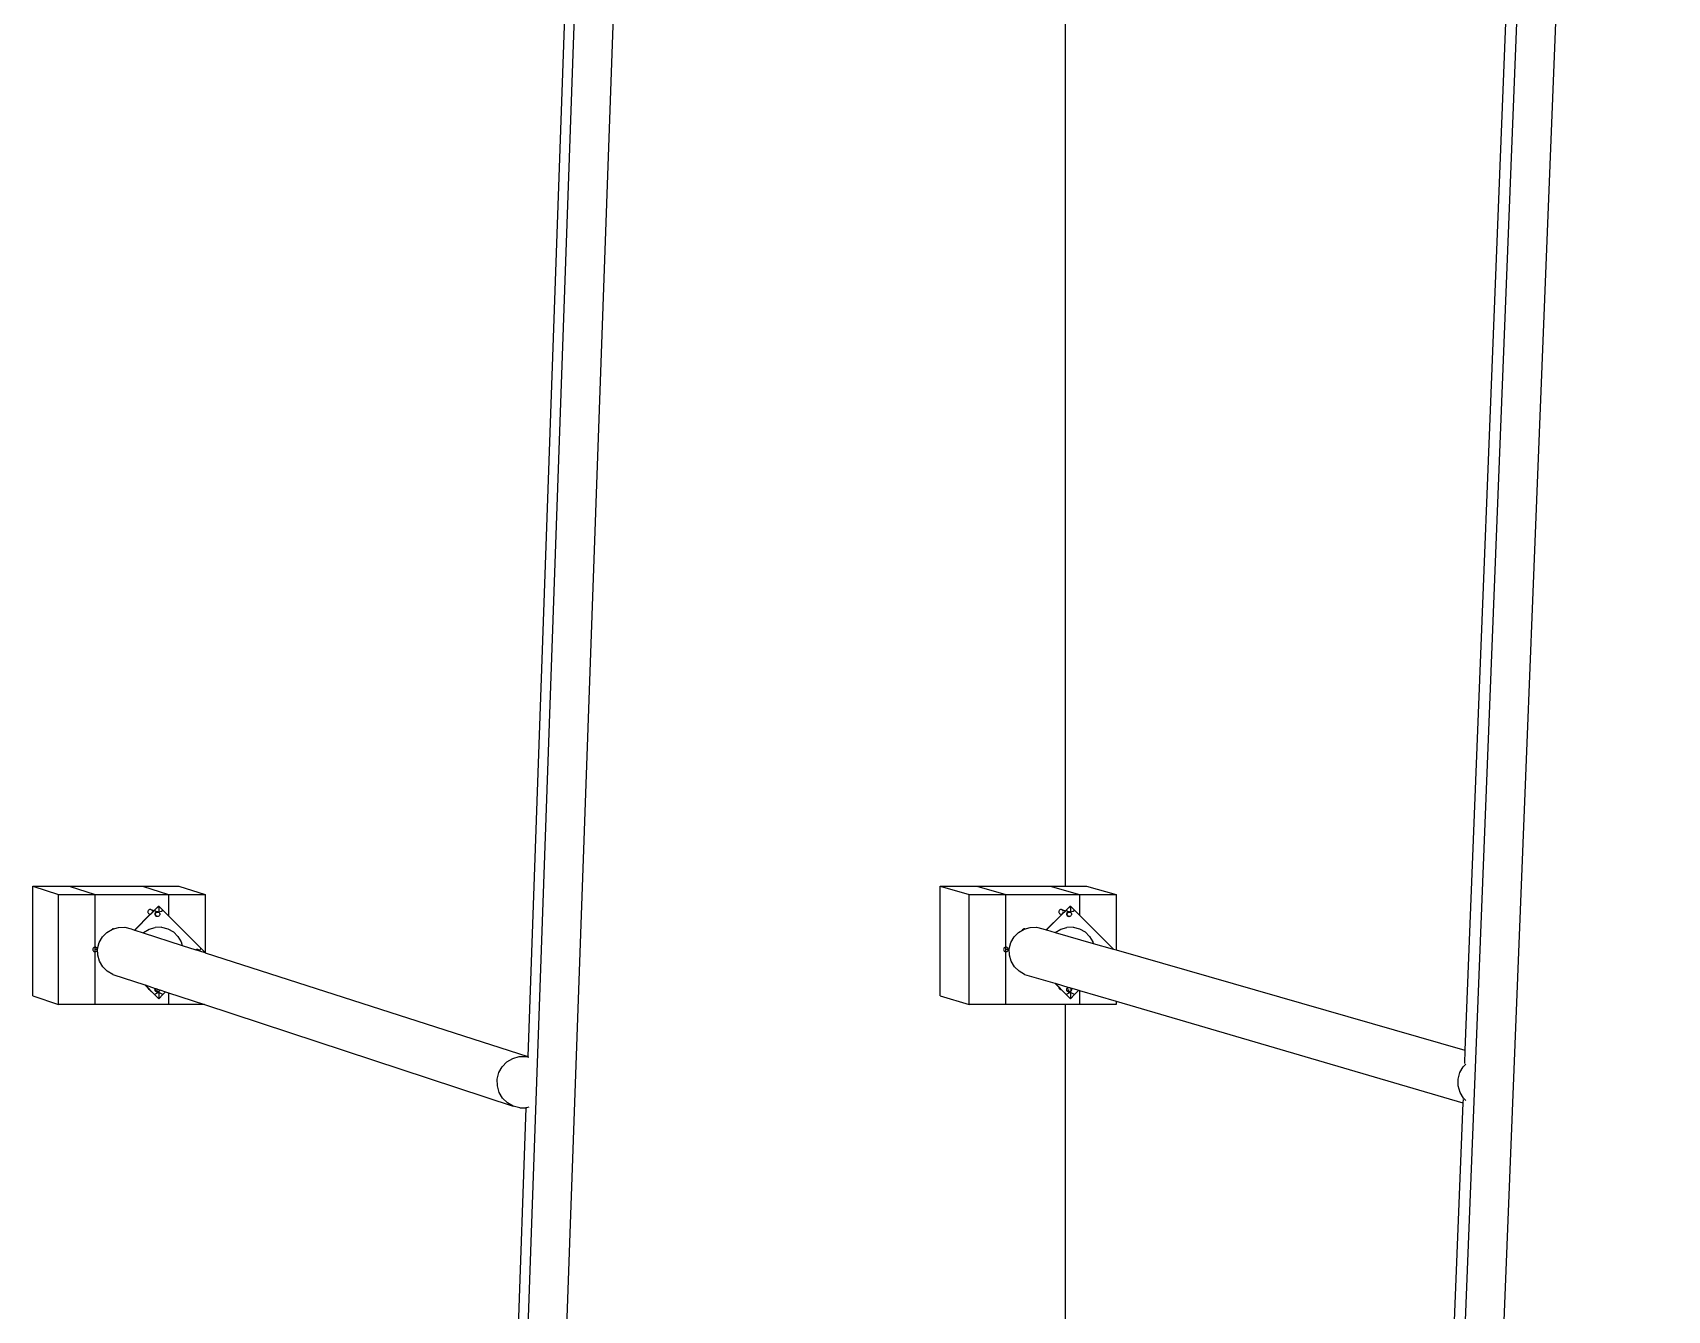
# Model space of a CAD drawing. Extents: x -1616 to 1629, y -1713 to 1708.
# Drawn here: x 1332.1 to 1629.2, y -504 to -271.9 of the extents above; entities that cross this region are included whole.
import ezdxf

# ---------------------------------------------------------------- set-up
doc = ezdxf.new("R2010")
doc.units = 0
doc.header["$MEASUREMENT"] = 0
doc.layers.get('0').update_dxf_attribs({"linetype": 'CONTINUOUS'})

msp = doc.modelspace()

# ---------------------------------------------------------------- linework, layer by layer
for p, q in [((1387.59, -1485.48), (1448.56, 240.58)), ((1553.74, -1485.48), (1622.01, 240.58)), ((1577.43, -1061.96), (1629.18, 240.58)), ((1408.12, -1100.59), (1452.8, 158.03)), ((1519.72, -252.79), (1519.72, -426.96)), ((1429, -262.13), (1422.09, -457.95)), ((1600.12, -261.58), (1592.41, -456.75)), ((1332.11, -446.91), (1332.11, -426.96)), ((1332.11, -426.96), (1336.79, -428.46)), ((1332.11, -426.96), (1338.76, -426.96)), ((1338.76, -426.96), (1343.46, -428.46)), ((1338.76, -426.96), (1352.06, -426.96)), ((1352.06, -426.96), (1356.8, -428.46)), ((1352.06, -426.96), (1358.7, -426.96)), ((1358.7, -426.96), (1363.47, -428.46)), ((1497.06, -446.91), (1497.06, -426.96)), ((1497.06, -426.96), (1502.31, -428.46)), ((1497.06, -426.96), (1503.71, -426.96)), ((1503.71, -426.96), (1508.99, -428.46)), ((1503.71, -426.96), (1517, -426.96)), ((1517, -426.96), (1522.33, -428.46)), ((1517, -426.96), (1519.72, -426.96)), ((1519.72, -426.96), (1523.65, -426.96)), ((1523.65, -426.96), (1529, -428.46)), ((1336.79, -448.47), (1336.79, -428.46)), ((1336.79, -428.46), (1343.46, -428.46)), ((1343.46, -448.47), (1343.46, -428.46)), ((1343.46, -428.46), (1356.8, -428.46)), ((1354.24, -431.32), (1354.99, -430.58)), ((1354.28, -431.33), (1355.01, -430.6)), ((1354.99, -430.58), (1355.01, -430.6)), ((1354.99, -430.58), (1355.02, -430.59)), ((1355.01, -430.6), (1355.02, -430.59)), ((1355.02, -430.59), (1355.76, -431.33)), ((1355.02, -430.59), (1355.02, -431.63)), ((1356.8, -428.46), (1356.8, -432.38)), ((1356.8, -428.46), (1363.47, -428.46)), ((1363.47, -428.46), (1363.47, -439.08)), ((1502.31, -448.47), (1502.31, -428.46)), ((1502.31, -428.46), (1508.99, -428.46)), ((1508.99, -448.47), (1508.99, -428.46)), ((1508.99, -428.46), (1522.33, -428.46)), ((1519.92, -431.32), (1520.66, -430.58)), ((1519.96, -431.33), (1520.69, -430.6)), ((1520.66, -430.58), (1520.69, -430.6)), ((1520.66, -430.58), (1520.7, -430.59)), ((1520.69, -430.6), (1520.7, -430.59)), ((1520.7, -430.59), (1521.44, -431.33)), ((1520.7, -430.59), (1520.7, -431.63)), ((1522.33, -428.46), (1522.33, -432.22)), ((1522.33, -428.46), (1529, -428.46)), ((1529, -428.46), (1529, -438.56)), ((1350.63, -434.94), (1353.49, -432.08)), ((1350.66, -434.95), (1353.52, -432.09)), ((1353.06, -431.53), (1353.05, -431.63)), ((1353.05, -431.63), (1353.06, -431.74)), ((1353.11, -431.43), (1353.06, -431.53)), ((1353.06, -431.74), (1353.11, -431.84)), ((1353.17, -431.34), (1353.11, -431.43)), ((1353.11, -431.84), (1353.17, -431.93)), ((1353.26, -431.27), (1353.17, -431.34)), ((1353.17, -431.93), (1353.26, -431.99)), ((1353.36, -431.23), (1353.26, -431.27)), ((1353.26, -431.99), (1353.36, -432.04)), ((1353.47, -431.22), (1353.36, -431.23)), ((1353.36, -432.04), (1353.47, -432.05)), ((1353.36, -432.04), (1353.49, -432.08)), ((1353.57, -431.23), (1353.47, -431.22)), ((1353.47, -432.05), (1353.52, -432.04)), ((1353.49, -432.08), (1353.52, -432.04)), ((1353.49, -432.08), (1353.52, -432.09)), ((1353.52, -432.04), (1353.87, -431.69)), ((1353.52, -432.04), (1353.57, -432.04)), ((1353.52, -432.09), (1353.57, -432.04)), ((1353.67, -431.27), (1353.57, -431.23)), ((1353.57, -431.23), (1354.15, -431.42)), ((1353.57, -432.04), (1353.87, -431.74)), ((1353.76, -431.34), (1353.67, -431.27)), ((1353.83, -431.43), (1353.76, -431.34)), ((1353.84, -431.46), (1353.83, -431.43)), ((1353.87, -431.69), (1354.15, -431.42)), ((1353.87, -431.74), (1354.18, -431.43)), ((1353.87, -431.69), (1353.88, -431.67)), ((1353.87, -431.74), (1353.87, -431.69)), ((1354.15, -431.42), (1354.24, -431.32)), ((1354.15, -431.42), (1354.18, -431.43)), ((1354.18, -431.43), (1354.27, -431.34)), ((1354.24, -431.32), (1354.27, -431.34)), ((1354.24, -431.32), (1354.28, -431.33)), ((1354.27, -431.34), (1354.28, -431.33)), ((1354.28, -431.33), (1354.49, -431.5)), ((1354.34, -431.93), (1354.33, -432.04)), ((1354.33, -432.04), (1354.34, -432.15)), ((1354.39, -431.83), (1354.34, -431.93)), ((1354.35, -431.94), (1354.34, -432.05)), ((1354.34, -432.05), (1354.35, -432.16)), ((1354.34, -432.15), (1354.39, -432.25)), ((1354.4, -431.84), (1354.35, -431.94)), ((1354.35, -432.05), (1354.37, -431.95)), ((1354.37, -432.16), (1354.35, -432.05)), ((1354.35, -432.16), (1354.4, -432.26)), ((1354.37, -431.95), (1354.41, -431.85)), ((1354.41, -432.25), (1354.37, -432.16)), ((1354.45, -431.75), (1354.39, -431.83)), ((1354.39, -432.25), (1354.45, -432.34)), ((1354.46, -431.76), (1354.4, -431.84)), ((1354.4, -432.26), (1354.45, -432.33)), ((1354.41, -431.85), (1354.47, -431.77)), ((1354.46, -432.32), (1354.41, -432.25)), ((1354.42, -432.07), (1354.43, -431.97)), ((1354.43, -432.18), (1354.42, -432.07)), ((1354.43, -431.97), (1354.47, -431.87)), ((1354.47, -432.27), (1354.43, -432.18)), ((1354.54, -431.68), (1354.45, -431.75)), ((1354.46, -432.32), (1354.45, -432.34)), ((1354.45, -432.33), (1354.46, -432.34)), ((1354.46, -432.32), (1354.49, -432.3)), ((1354.47, -432.34), (1354.46, -432.32)), ((1354.46, -432.34), (1354.46, -432.35)), ((1354.46, -432.35), (1354.55, -432.41)), ((1354.47, -431.77), (1354.56, -431.7)), ((1354.47, -431.77), (1354.52, -431.81)), ((1354.47, -431.87), (1354.52, -431.81)), ((1354.49, -432.3), (1354.47, -432.27)), ((1354.56, -432.4), (1354.47, -432.34)), ((1354.49, -431.5), (1354.75, -431.6)), ((1354.54, -432.36), (1354.49, -432.3)), ((1354.52, -431.81), (1354.54, -431.79)), ((1354.64, -431.64), (1354.54, -431.68)), ((1354.54, -431.79), (1354.62, -431.72)), ((1354.62, -432.42), (1354.54, -432.36)), ((1354.55, -432.41), (1354.65, -432.45)), ((1354.56, -431.7), (1354.65, -431.66)), ((1354.65, -432.44), (1354.56, -432.4)), ((1354.62, -431.72), (1354.72, -431.68)), ((1354.67, -432.44), (1354.62, -432.42)), ((1354.75, -431.63), (1354.64, -431.64)), ((1354.65, -431.66), (1354.76, -431.65)), ((1354.65, -432.44), (1354.72, -432.46)), ((1354.67, -432.44), (1354.65, -432.44)), ((1354.65, -432.45), (1354.76, -432.47)), ((1354.72, -432.46), (1354.67, -432.44)), ((1354.72, -431.68), (1354.82, -431.67)), ((1354.82, -432.48), (1354.72, -432.46)), ((1354.75, -431.6), (1355.02, -431.64)), ((1354.85, -431.64), (1354.75, -431.63)), ((1354.76, -431.65), (1354.86, -431.66)), ((1354.76, -432.47), (1354.76, -432.47)), ((1354.76, -432.47), (1354.76, -432.47)), ((1354.82, -431.67), (1354.9, -431.68)), ((1354.93, -432.46), (1354.82, -432.48)), ((1354.95, -431.68), (1354.85, -431.64)), ((1354.86, -431.66), (1354.9, -431.68)), ((1354.86, -431.66), (1354.93, -431.68)), ((1354.9, -431.68), (1354.93, -431.68)), ((1354.93, -431.68), (1355, -431.71)), ((1355.02, -432.42), (1354.93, -432.46)), ((1355, -431.71), (1354.95, -431.68)), ((1355, -431.71), (1355.02, -431.72)), ((1355.02, -431.64), (1355.29, -431.6)), ((1355.02, -431.72), (1355.11, -431.79)), ((1355.11, -432.36), (1355.02, -432.42)), ((1355.11, -431.79), (1355.17, -431.87)), ((1355.17, -432.27), (1355.11, -432.36)), ((1355.17, -431.87), (1355.21, -431.97)), ((1355.21, -432.18), (1355.17, -432.27)), ((1355.21, -431.97), (1355.22, -432.07)), ((1355.22, -432.07), (1355.21, -432.18)), ((1355.29, -431.6), (1355.54, -431.5)), ((1355.54, -431.5), (1355.76, -431.33)), ((1355.76, -431.33), (1356.8, -432.38)), ((1356.8, -432.38), (1362.69, -438.26)), ((1516.32, -434.92), (1519.14, -432.11)), ((1516.36, -434.93), (1519.17, -432.12)), ((1518.59, -431.53), (1518.58, -431.63)), ((1518.58, -431.63), (1518.59, -431.74)), ((1518.63, -431.43), (1518.59, -431.53)), ((1518.59, -431.74), (1518.63, -431.84)), ((1518.7, -431.34), (1518.63, -431.43)), ((1518.63, -431.84), (1518.7, -431.93)), ((1518.7, -431.34), (1518.78, -431.27)), ((1518.7, -431.93), (1518.78, -431.99)), ((1518.88, -431.23), (1518.78, -431.27)), ((1518.78, -431.99), (1518.88, -432.04)), ((1518.99, -431.22), (1518.88, -431.23)), ((1518.88, -432.04), (1518.99, -432.05)), ((1518.88, -432.04), (1519.14, -432.11)), ((1519.1, -431.23), (1518.99, -431.22)), ((1518.99, -432.05), (1519.1, -432.04)), ((1519.2, -431.27), (1519.1, -431.23)), ((1519.1, -431.23), (1519.81, -431.43)), ((1519.1, -432.04), (1519.2, -431.99)), ((1519.14, -432.11), (1519.81, -431.43)), ((1519.14, -432.11), (1519.17, -432.12)), ((1519.17, -432.12), (1519.85, -431.44)), ((1519.29, -431.34), (1519.2, -431.27)), ((1519.2, -431.99), (1519.29, -431.93)), ((1519.35, -431.43), (1519.29, -431.34)), ((1519.29, -431.93), (1519.34, -431.85)), ((1519.36, -431.44), (1519.35, -431.43)), ((1519.39, -431.74), (1519.41, -431.65)), ((1519.39, -431.75), (1519.39, -431.74)), ((1519.81, -431.43), (1519.92, -431.32)), ((1519.81, -431.43), (1519.85, -431.44)), ((1519.85, -431.44), (1519.95, -431.34)), ((1519.92, -431.32), (1519.95, -431.34)), ((1519.92, -431.32), (1519.96, -431.33)), ((1519.95, -431.34), (1519.96, -431.33)), ((1519.96, -431.33), (1520.18, -431.5)), ((1520.03, -431.93), (1520.01, -432.04)), ((1520.01, -432.04), (1520.03, -432.15)), ((1520.04, -431.94), (1520.02, -432.05)), ((1520.02, -432.05), (1520.04, -432.16)), ((1520.07, -431.83), (1520.03, -431.93)), ((1520.03, -432.15), (1520.07, -432.25)), ((1520.08, -431.84), (1520.04, -431.94)), ((1520.04, -432.05), (1520.05, -431.95)), ((1520.05, -432.16), (1520.04, -432.05)), ((1520.04, -432.16), (1520.08, -432.26)), ((1520.05, -431.95), (1520.09, -431.85)), ((1520.09, -432.25), (1520.05, -432.16)), ((1520.13, -431.75), (1520.07, -431.83)), ((1520.07, -432.25), (1520.13, -432.34)), ((1520.14, -431.76), (1520.08, -431.84)), ((1520.08, -432.26), (1520.14, -432.33)), ((1520.09, -431.85), (1520.15, -431.77)), ((1520.15, -432.32), (1520.09, -432.25)), ((1520.11, -432.07), (1520.12, -431.97)), ((1520.12, -432.18), (1520.11, -432.07)), ((1520.12, -431.97), (1520.17, -431.87)), ((1520.17, -432.27), (1520.12, -432.18)), ((1520.22, -431.68), (1520.13, -431.75)), ((1520.15, -432.32), (1520.13, -432.34)), ((1520.14, -432.33), (1520.14, -432.34)), ((1520.14, -432.34), (1520.14, -432.35)), ((1520.14, -432.35), (1520.23, -432.41)), ((1520.15, -431.77), (1520.24, -431.7)), ((1520.15, -431.77), (1520.21, -431.82)), ((1520.15, -432.32), (1520.18, -432.29)), ((1520.15, -432.34), (1520.15, -432.32)), ((1520.24, -432.4), (1520.15, -432.34)), ((1520.17, -431.87), (1520.21, -431.82)), ((1520.18, -432.29), (1520.17, -432.27)), ((1520.18, -431.5), (1520.43, -431.6)), ((1520.23, -432.36), (1520.18, -432.29)), ((1520.21, -431.82), (1520.23, -431.79)), ((1520.32, -431.64), (1520.22, -431.68)), ((1520.23, -431.79), (1520.31, -431.72)), ((1520.31, -432.42), (1520.23, -432.36)), ((1520.23, -432.41), (1520.33, -432.45)), ((1520.24, -431.7), (1520.34, -431.66)), ((1520.34, -432.44), (1520.24, -432.4)), ((1520.31, -431.72), (1520.41, -431.68)), ((1520.37, -432.44), (1520.31, -432.42)), ((1520.43, -431.63), (1520.32, -431.64)), ((1520.33, -432.45), (1520.44, -432.47)), ((1520.34, -431.66), (1520.44, -431.65)), ((1520.34, -432.44), (1520.41, -432.46)), ((1520.37, -432.44), (1520.34, -432.44)), ((1520.41, -432.46), (1520.37, -432.44)), ((1520.41, -431.68), (1520.51, -431.67)), ((1520.51, -432.48), (1520.41, -432.46)), ((1520.43, -431.6), (1520.7, -431.64)), ((1520.54, -431.64), (1520.43, -431.63)), ((1520.44, -431.65), (1520.54, -431.66)), ((1520.44, -432.47), (1520.45, -432.47)), ((1520.44, -432.47), (1520.44, -432.47)), ((1520.51, -431.67), (1520.58, -431.68)), ((1520.62, -432.46), (1520.51, -432.48)), ((1520.64, -431.68), (1520.54, -431.64)), ((1520.54, -431.66), (1520.58, -431.68)), ((1520.54, -431.66), (1520.62, -431.68)), ((1520.58, -431.68), (1520.62, -431.68)), ((1520.62, -431.68), (1520.67, -431.71)), ((1520.71, -432.42), (1520.62, -432.46)), ((1520.67, -431.71), (1520.64, -431.68)), ((1520.67, -431.71), (1520.71, -431.72)), ((1520.7, -431.64), (1520.97, -431.6)), ((1520.71, -431.72), (1520.8, -431.79)), ((1520.8, -432.36), (1520.71, -432.42)), ((1520.8, -431.79), (1520.86, -431.87)), ((1520.86, -432.27), (1520.8, -432.36)), ((1520.86, -431.87), (1520.9, -431.97)), ((1520.9, -432.18), (1520.86, -432.27)), ((1520.9, -431.97), (1520.92, -432.07)), ((1520.92, -432.07), (1520.9, -432.18)), ((1520.97, -431.6), (1521.22, -431.5)), ((1521.22, -431.5), (1521.44, -431.33)), ((1521.44, -431.33), (1522.33, -432.22)), ((1522.33, -432.22), (1528.37, -438.26)), ((1344.21, -437.22), (1344.77, -436.2)), ((1344.77, -436.2), (1345.59, -435.37)), ((1345.59, -435.37), (1346.59, -434.78)), ((1346.59, -434.77), (1346.55, -434.8)), ((1346.59, -434.78), (1347.7, -434.46)), ((1346.69, -434.73), (1346.59, -434.77)), ((1346.8, -434.72), (1346.69, -434.73)), ((1346.8, -434.72), (1346.8, -434.72)), ((1347.7, -434.46), (1348.87, -434.45)), ((1348.87, -434.45), (1349.99, -434.74)), ((1349.99, -434.74), (1350.63, -434.94)), ((1350.63, -434.94), (1350.66, -434.95)), ((1350.66, -434.95), (1352.19, -435.45)), ((1352.19, -435.45), (1352.26, -435.37)), ((1352.19, -435.45), (1359.28, -437.73)), ((1352.26, -435.37), (1353.26, -434.78)), ((1353.26, -434.78), (1354.38, -434.46)), ((1355.54, -434.45), (1354.38, -434.46)), ((1355.54, -434.45), (1356.67, -434.74)), ((1356.67, -434.74), (1357.68, -435.3)), ((1357.68, -435.3), (1358.51, -436.12)), ((1358.51, -436.12), (1359.11, -437.12)), ((1509.89, -437.22), (1510.46, -436.2)), ((1510.46, -436.2), (1511.27, -435.37)), ((1511.27, -435.37), (1512.27, -434.78)), ((1511.96, -434.92), (1511.94, -434.97)), ((1512.03, -434.84), (1511.96, -434.92)), ((1512.11, -434.77), (1512.03, -434.84)), ((1512.21, -434.73), (1512.11, -434.77)), ((1512.32, -434.72), (1512.21, -434.73)), ((1512.27, -434.78), (1513.39, -434.46)), ((1512.43, -434.73), (1512.32, -434.72)), ((1512.43, -434.73), (1512.43, -434.73)), ((1513.39, -434.46), (1514.55, -434.45)), ((1514.55, -434.45), (1515.67, -434.74)), ((1515.67, -434.74), (1516.32, -434.92)), ((1516.32, -434.92), (1516.36, -434.93)), ((1516.36, -434.93), (1517.93, -435.38)), ((1517.93, -435.38), (1517.95, -435.37)), ((1517.93, -435.38), (1524.86, -437.37)), ((1517.95, -435.37), (1518.95, -434.78)), ((1518.95, -434.78), (1520.06, -434.46)), ((1521.23, -434.45), (1520.06, -434.46)), ((1521.23, -434.45), (1522.35, -434.74)), ((1522.35, -434.74), (1523.37, -435.3)), ((1523.37, -435.3), (1524.2, -436.12)), ((1524.2, -436.12), (1524.79, -437.12)), ((1343.06, -438.36), (1343.04, -438.47)), ((1343.04, -438.47), (1343.06, -438.58)), ((1343.1, -438.26), (1343.06, -438.36)), ((1343.06, -438.58), (1343.1, -438.68)), ((1343.17, -438.17), (1343.1, -438.26)), ((1343.1, -438.68), (1343.17, -438.76)), ((1343.25, -438.11), (1343.17, -438.17)), ((1343.17, -438.76), (1343.25, -438.83)), ((1343.35, -438.07), (1343.25, -438.11)), ((1343.25, -438.83), (1343.35, -438.87)), ((1343.46, -438.05), (1343.35, -438.07)), ((1343.35, -438.87), (1343.46, -438.88)), ((1343.57, -438.07), (1343.46, -438.05)), ((1343.88, -438.47), (1343.46, -438.47)), ((1343.46, -438.88), (1343.57, -438.87)), ((1343.67, -438.11), (1343.57, -438.07)), ((1343.57, -438.87), (1343.67, -438.83)), ((1343.75, -438.17), (1343.67, -438.11)), ((1343.67, -438.83), (1343.75, -438.76)), ((1343.82, -438.26), (1343.75, -438.17)), ((1343.75, -438.76), (1343.82, -438.68)), ((1343.86, -438.36), (1343.82, -438.26)), ((1343.82, -438.68), (1343.86, -438.58)), ((1343.88, -438.47), (1343.86, -438.36)), ((1343.86, -438.58), (1343.88, -438.47)), ((1343.92, -438.34), (1344.21, -437.22)), ((1343.93, -439.51), (1343.92, -438.34)), ((1344.25, -440.62), (1343.93, -439.51)), ((1359.11, -437.12), (1359.28, -437.73)), ((1359.28, -437.73), (1361.78, -438.53)), ((1361.79, -438.52), (1361.78, -438.53)), ((1361.78, -438.53), (1361.81, -438.54)), ((1361.89, -438.48), (1361.79, -438.52)), ((1361.81, -438.54), (1361.91, -438.5)), ((1361.81, -438.54), (1361.88, -438.56)), ((1361.88, -438.56), (1361.97, -438.53)), ((1361.88, -438.56), (1362.44, -438.74)), ((1362, -438.47), (1361.89, -438.48)), ((1361.91, -438.5), (1362.01, -438.49)), ((1361.97, -438.53), (1362.08, -438.51)), ((1362.11, -438.48), (1362, -438.47)), ((1362.01, -438.49), (1362.11, -438.5)), ((1362.08, -438.51), (1362.16, -438.52)), ((1362.21, -438.52), (1362.11, -438.48)), ((1362.11, -438.5), (1362.16, -438.52)), ((1362.11, -438.5), (1362.18, -438.53)), ((1362.16, -438.52), (1362.18, -438.53)), ((1362.18, -438.53), (1362.25, -438.55)), ((1362.25, -438.55), (1362.21, -438.52)), ((1362.25, -438.55), (1362.28, -438.57)), ((1362.28, -438.57), (1362.36, -438.63)), ((1362.36, -438.63), (1362.42, -438.71)), ((1362.52, -438.48), (1362.42, -438.71)), ((1362.42, -438.71), (1362.44, -438.74)), ((1362.44, -438.74), (1363.38, -439.05)), ((1362.69, -438.26), (1362.52, -438.48)), ((1362.69, -438.26), (1363.43, -439)), ((1363.43, -439), (1363.24, -439)), ((1363.43, -439), (1363.38, -439.05)), ((1363.38, -439.05), (1363.47, -439.08)), ((1363.47, -439.08), (1422.09, -457.95)), ((1508.58, -438.36), (1508.57, -438.47)), ((1508.57, -438.47), (1508.58, -438.58)), ((1508.63, -438.26), (1508.58, -438.36)), ((1508.58, -438.58), (1508.63, -438.68)), ((1508.69, -438.17), (1508.63, -438.26)), ((1508.63, -438.68), (1508.69, -438.76)), ((1508.78, -438.11), (1508.69, -438.17)), ((1508.69, -438.76), (1508.78, -438.83)), ((1508.88, -438.07), (1508.78, -438.11)), ((1508.78, -438.83), (1508.88, -438.87)), ((1508.99, -438.05), (1508.88, -438.07)), ((1508.88, -438.87), (1508.99, -438.88)), ((1509.09, -438.07), (1508.99, -438.05)), ((1509.4, -438.47), (1508.99, -438.47)), ((1508.99, -438.88), (1509.09, -438.87)), ((1509.19, -438.11), (1509.09, -438.07)), ((1509.09, -438.87), (1509.19, -438.83)), ((1509.28, -438.17), (1509.19, -438.11)), ((1509.19, -438.83), (1509.28, -438.76)), ((1509.35, -438.26), (1509.28, -438.17)), ((1509.28, -438.76), (1509.35, -438.68)), ((1509.39, -438.36), (1509.35, -438.26)), ((1509.35, -438.68), (1509.39, -438.58)), ((1509.4, -438.47), (1509.39, -438.36)), ((1509.39, -438.58), (1509.4, -438.47)), ((1509.6, -438.34), (1509.89, -437.22)), ((1509.62, -439.51), (1509.6, -438.34)), ((1509.93, -440.62), (1509.62, -439.51)), ((1524.79, -437.12), (1524.86, -437.37)), ((1524.86, -437.37), (1528.3, -438.36)), ((1528.37, -438.26), (1528.3, -438.36)), ((1528.3, -438.36), (1528.53, -438.42)), ((1528.37, -438.26), (1528.53, -438.42)), ((1528.53, -438.42), (1529, -438.56)), ((1529, -438.56), (1592.41, -456.75)), ((1344.84, -441.62), (1344.25, -440.62)), ((1345.67, -442.44), (1344.84, -441.62)), ((1346.69, -443), (1345.67, -442.44)), ((1510.53, -441.62), (1509.93, -440.62)), ((1511.36, -442.44), (1510.53, -441.62)), ((1512.37, -443), (1511.36, -442.44)), ((1346.69, -443), (1352.49, -444.91)), ((1353.08, -445.5), (1352.49, -444.91)), ((1352.49, -444.91), (1352.53, -444.92)), ((1354.28, -446.67), (1352.53, -444.92)), ((1352.53, -444.92), (1354.4, -445.54)), ((1353.08, -445.5), (1353.11, -445.56)), ((1353.31, -445.73), (1353.08, -445.5)), ((1353.11, -445.56), (1353.17, -445.64)), ((1354.39, -445.56), (1354.34, -445.66)), ((1354.36, -445.66), (1354.4, -445.57)), ((1354.4, -445.54), (1354.39, -445.56)), ((1354.4, -445.54), (1354.41, -445.55)), ((1354.4, -445.57), (1354.41, -445.55)), ((1354.41, -445.55), (1354.48, -445.57)), ((1354.42, -445.69), (1354.46, -445.59)), ((1354.46, -445.59), (1354.48, -445.57)), ((1354.48, -445.57), (1355.15, -445.79)), ((1512.37, -443), (1517.88, -444.62)), ((1518.58, -445.32), (1517.88, -444.62)), ((1517.88, -444.62), (1517.91, -444.63)), ((1519.96, -446.67), (1517.91, -444.63)), ((1517.91, -444.63), (1520.44, -445.37)), ((1518.58, -445.32), (1518.58, -445.35)), ((1519.02, -445.76), (1518.58, -445.32)), ((1518.58, -445.35), (1518.59, -445.45)), ((1518.59, -445.45), (1518.63, -445.56)), ((1518.63, -445.56), (1518.7, -445.64)), ((1520.07, -445.56), (1520.03, -445.66)), ((1520.04, -445.66), (1520.08, -445.57)), ((1520.13, -445.47), (1520.07, -445.56)), ((1520.08, -445.57), (1520.14, -445.48)), ((1520.11, -445.69), (1520.16, -445.59)), ((1520.14, -445.48), (1520.23, -445.42)), ((1520.16, -445.59), (1520.22, -445.51)), ((1520.22, -445.51), (1520.3, -445.44)), ((1520.23, -445.42), (1520.33, -445.38)), ((1520.3, -445.44), (1520.4, -445.4)), ((1520.33, -445.38), (1520.43, -445.37)), ((1520.4, -445.4), (1520.5, -445.39)), ((1520.43, -445.37), (1520.44, -445.37)), ((1520.44, -445.37), (1520.52, -445.39)), ((1520.5, -445.39), (1520.52, -445.39)), ((1520.52, -445.39), (1520.64, -445.42)), ((1520.64, -445.42), (1520.71, -445.48)), ((1520.64, -445.42), (1520.71, -445.45)), ((1520.71, -445.45), (1520.79, -445.51)), ((1520.71, -445.45), (1522.23, -445.89)), ((1520.71, -445.48), (1520.78, -445.57)), ((1520.79, -445.56), (1520.72, -445.47)), ((1520.78, -445.57), (1520.82, -445.66)), ((1520.79, -445.51), (1520.85, -445.59)), ((1520.83, -445.66), (1520.79, -445.56)), ((1520.85, -445.59), (1520.89, -445.69)), ((1332.11, -446.91), (1336.79, -448.47)), ((1343.46, -448.47), (1336.79, -448.47)), ((1356.8, -448.47), (1343.46, -448.47)), ((1353.17, -445.64), (1353.26, -445.71)), ((1353.26, -445.71), (1353.31, -445.73)), ((1354.24, -446.66), (1353.31, -445.73)), ((1354.99, -447.4), (1354.24, -446.66)), ((1354.24, -446.66), (1354.28, -446.67)), ((1354.49, -446.51), (1354.28, -446.67)), ((1355.02, -447.42), (1354.28, -446.67)), ((1354.34, -445.66), (1354.33, -445.77)), ((1354.33, -445.77), (1354.34, -445.88)), ((1354.34, -445.77), (1354.36, -445.66)), ((1354.36, -445.87), (1354.34, -445.77)), ((1354.34, -445.88), (1354.39, -445.98)), ((1354.4, -445.97), (1354.36, -445.87)), ((1354.39, -445.98), (1354.45, -446.06)), ((1354.46, -446.05), (1354.4, -445.97)), ((1354.41, -445.79), (1354.42, -445.69)), ((1354.42, -445.89), (1354.41, -445.79)), ((1354.46, -445.99), (1354.42, -445.89)), ((1354.45, -446.06), (1354.54, -446.13)), ((1354.53, -446.07), (1354.46, -445.99)), ((1354.55, -446.12), (1354.46, -446.05)), ((1354.75, -446.4), (1354.49, -446.51)), ((1354.61, -446.14), (1354.53, -446.07)), ((1354.54, -446.13), (1354.64, -446.17)), ((1354.64, -446.16), (1354.55, -446.12)), ((1354.66, -446.16), (1354.61, -446.14)), ((1354.64, -446.16), (1354.71, -446.18)), ((1354.66, -446.16), (1354.64, -446.16)), ((1354.64, -446.17), (1354.75, -446.18)), ((1354.71, -446.18), (1354.66, -446.16)), ((1354.75, -446.17), (1354.66, -446.16)), ((1354.75, -446.18), (1354.71, -446.18)), ((1354.75, -446.17), (1354.75, -445.77)), ((1354.85, -446.16), (1354.75, -446.17)), ((1354.75, -446.18), (1354.85, -446.17)), ((1354.75, -446.18), (1354.75, -446.17)), ((1354.81, -446.19), (1354.75, -446.18)), ((1354.75, -446.18), (1354.75, -446.18)), ((1355.02, -446.37), (1354.75, -446.4)), ((1354.92, -446.18), (1354.81, -446.19)), ((1354.95, -446.12), (1354.85, -446.16)), ((1354.85, -446.17), (1354.95, -446.13)), ((1355.01, -446.14), (1354.92, -446.18)), ((1355.03, -446.05), (1354.95, -446.12)), ((1354.95, -446.13), (1355.04, -446.06)), ((1354.99, -447.4), (1355.02, -447.42)), ((1355.1, -446.07), (1355.01, -446.14)), ((1355.29, -446.4), (1355.02, -446.37)), ((1355.76, -446.67), (1355.02, -447.42)), ((1355.09, -445.97), (1355.03, -446.05)), ((1355.04, -446.06), (1355.11, -445.98)), ((1355.04, -446.06), (1355.04, -447.42)), ((1355.13, -445.87), (1355.09, -445.97)), ((1355.16, -445.99), (1355.1, -446.07)), ((1355.11, -445.98), (1355.15, -445.88)), ((1355.15, -445.79), (1355.13, -445.87)), ((1355.15, -445.88), (1355.16, -445.79)), ((1355.15, -445.79), (1355.16, -445.79)), ((1355.16, -445.79), (1355.21, -445.81)), ((1355.2, -445.89), (1355.16, -445.99)), ((1355.21, -445.81), (1355.2, -445.89)), ((1355.21, -445.81), (1356.27, -446.16)), ((1355.54, -446.51), (1355.29, -446.4)), ((1355.76, -446.67), (1355.54, -446.51)), ((1356.27, -446.16), (1355.76, -446.67)), ((1356.27, -446.16), (1356.8, -446.33)), ((1356.8, -446.33), (1356.8, -448.47)), ((1356.8, -446.33), (1363.32, -448.47)), ((1363.32, -448.47), (1356.8, -448.47)), ((1363.32, -448.47), (1419.46, -466.94)), ((1497.06, -446.91), (1502.31, -448.47)), ((1508.99, -448.47), (1502.31, -448.47)), ((1519.72, -448.47), (1508.99, -448.47)), ((1518.7, -445.64), (1518.78, -445.71)), ((1518.78, -445.71), (1518.88, -445.75)), ((1518.88, -445.75), (1518.99, -445.76)), ((1518.88, -445.75), (1519.06, -445.8)), ((1518.99, -445.76), (1519.02, -445.76)), ((1519.06, -445.8), (1519.02, -445.76)), ((1519.92, -446.66), (1519.06, -445.8)), ((1519.72, -448.47), (1519.72, -623.07)), ((1522.33, -448.47), (1519.72, -448.47)), ((1520.66, -447.4), (1519.92, -446.66)), ((1519.92, -446.66), (1519.96, -446.67)), ((1520.18, -446.51), (1519.96, -446.67)), ((1520.7, -447.42), (1519.96, -446.67)), ((1520.03, -445.66), (1520.01, -445.77)), ((1520.01, -445.77), (1520.03, -445.88)), ((1520.03, -445.77), (1520.04, -445.66)), ((1520.04, -445.87), (1520.03, -445.77)), ((1520.03, -445.88), (1520.07, -445.98)), ((1520.08, -445.97), (1520.04, -445.87)), ((1520.07, -445.98), (1520.13, -446.06)), ((1520.14, -446.05), (1520.08, -445.97)), ((1520.1, -445.79), (1520.11, -445.69)), ((1520.11, -445.89), (1520.1, -445.79)), ((1520.16, -445.99), (1520.11, -445.89)), ((1520.13, -446.06), (1520.22, -446.13)), ((1520.23, -446.12), (1520.14, -446.05)), ((1520.22, -446.07), (1520.16, -445.99)), ((1520.43, -446.4), (1520.18, -446.51)), ((1520.3, -446.14), (1520.22, -446.07)), ((1520.22, -446.13), (1520.32, -446.17)), ((1520.33, -446.16), (1520.23, -446.12)), ((1520.36, -446.16), (1520.3, -446.14)), ((1520.32, -446.17), (1520.43, -446.18)), ((1520.33, -446.16), (1520.4, -446.18)), ((1520.36, -446.16), (1520.33, -446.16)), ((1520.4, -446.18), (1520.36, -446.16)), ((1520.43, -446.17), (1520.36, -446.16)), ((1520.44, -446.18), (1520.4, -446.18)), ((1520.43, -446.17), (1520.43, -445.77)), ((1520.53, -446.16), (1520.43, -446.17)), ((1520.43, -446.18), (1520.43, -446.17)), ((1520.43, -446.18), (1520.44, -446.18)), ((1520.7, -446.37), (1520.43, -446.4)), ((1520.44, -446.18), (1520.54, -446.17)), ((1520.5, -446.19), (1520.44, -446.18)), ((1520.61, -446.18), (1520.5, -446.19)), ((1520.63, -446.12), (1520.53, -446.16)), ((1520.54, -446.17), (1520.64, -446.13)), ((1520.7, -446.14), (1520.61, -446.18)), ((1520.71, -446.05), (1520.63, -446.12)), ((1520.64, -446.13), (1520.72, -446.06)), ((1520.66, -447.4), (1520.7, -447.42)), ((1520.79, -446.07), (1520.7, -446.14)), ((1520.97, -446.4), (1520.7, -446.37)), ((1521.44, -446.67), (1520.7, -447.42)), ((1520.78, -445.97), (1520.71, -446.05)), ((1520.72, -446.06), (1520.79, -445.98)), ((1520.72, -446.06), (1520.72, -447.42)), ((1520.82, -445.87), (1520.78, -445.97)), ((1520.79, -445.98), (1520.83, -445.88)), ((1520.85, -445.99), (1520.79, -446.07)), ((1520.82, -445.66), (1520.83, -445.77)), ((1520.83, -445.77), (1520.82, -445.87)), ((1520.85, -445.77), (1520.83, -445.66)), ((1520.83, -445.88), (1520.85, -445.77)), ((1520.89, -445.89), (1520.85, -445.99)), ((1520.89, -445.69), (1520.91, -445.79)), ((1520.91, -445.79), (1520.89, -445.89)), ((1521.22, -446.51), (1520.97, -446.4)), ((1521.44, -446.67), (1521.22, -446.51)), ((1522.23, -445.89), (1521.44, -446.67)), ((1522.23, -445.89), (1522.33, -445.92)), ((1522.33, -445.92), (1522.33, -448.47)), ((1522.33, -445.92), (1529, -447.87)), ((1529, -448.47), (1522.33, -448.47)), ((1529, -447.87), (1529, -448.47)), ((1529, -447.87), (1592.03, -466.34)), ((1592.41, -456.75), (1592.31, -459.22)), ((1416.85, -460.85), (1417.45, -459.78)), ((1417.45, -459.78), (1418.3, -458.9)), ((1418.3, -458.9), (1419.35, -458.27)), ((1419.35, -458.27), (1420.53, -457.94)), ((1420.53, -457.94), (1421.76, -457.93)), ((1421.76, -457.93), (1422.26, -458.06)), ((1422.09, -457.95), (1422.09, -458)), ((1591.48, -460.85), (1592.08, -459.78)), ((1592.08, -459.78), (1592.56, -459.29)), ((1416.55, -462.03), (1416.85, -460.85)), ((1416.56, -463.26), (1416.55, -462.03)), ((1416.89, -464.44), (1416.56, -463.26)), ((1591.18, -462.03), (1591.48, -460.85)), ((1591.2, -463.26), (1591.18, -462.03)), ((1591.53, -464.44), (1591.2, -463.26)), ((1417.52, -465.49), (1416.89, -464.44)), ((1418.39, -466.34), (1417.52, -465.49)), ((1419.46, -466.94), (1418.39, -466.34)), ((1592.03, -466.34), (1584.41, -659.2)), ((1592.15, -465.49), (1591.53, -464.44)), ((1592.06, -465.74), (1592.03, -466.34)), ((1592.56, -465.89), (1592.15, -465.49)), ((1421.76, -467.23), (1414.93, -660.94)), ((1420.65, -467.25), (1419.46, -466.94)), ((1420.65, -467.25), (1421.76, -467.23)), ((1421.87, -467.23), (1421.76, -467.23)), ((1422.26, -467.12), (1421.87, -467.23))]:
    msp.add_line(p, q)

doc.saveas('drawing.dxf')
